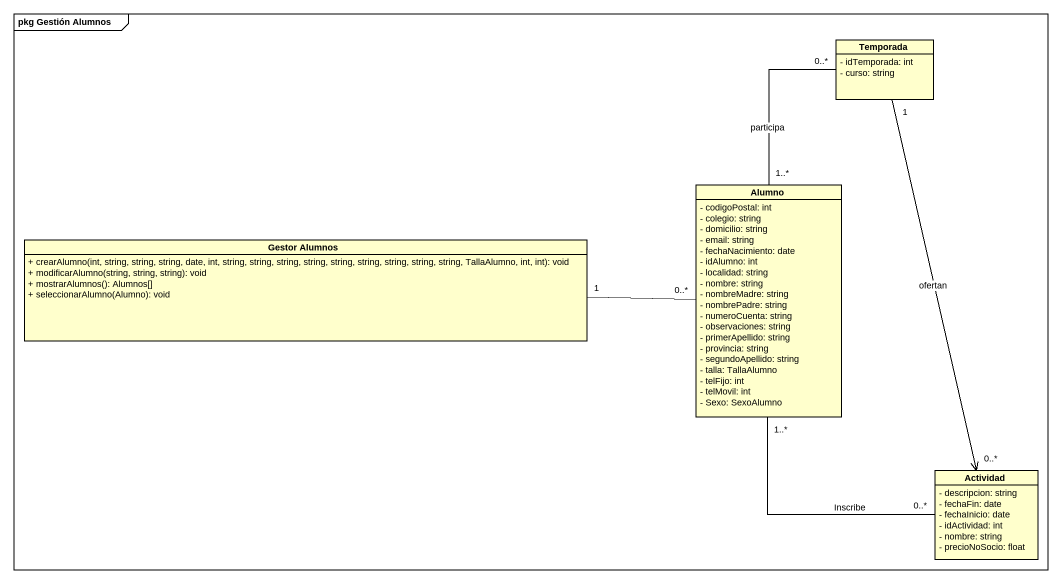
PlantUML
@startuml
mainframe pkg Gestión Alumnos
hide circle
hide empty members
skinparam classAttributeIconSize 0
class Temporada {
  - idTemporada: int
  - curso: string
}
class Alumno {
  - codigoPostal: int
  - colegio: string
  - domicilio: string
  - email: string
  - fechaNacimiento: date
  - idAlumno: int
  - localidad: string
  - nombre: string
  - nombreMadre: string
  - nombrePadre: string
  - numeroCuenta: string
  - observaciones: string
  - primerApellido: string
  - provincia: string
  - segundoApellido: string
  - talla: TallaAlumno
  - telFijo: int
  - telMovil: int
  - Sexo: SexoAlumno
}
class "Gestor Alumnos" as Gestor_Alumnos {
  + crearAlumno(int, string, string, string, date, int, string, string, string, string, string, string, string, string, string, TallaAlumno, int, int): void
  + modificarAlumno(string, string, string): void
  + mostrarAlumnos(): Alumnos[]
  + seleccionarAlumno(Alumno): void
}
class Actividad {
  - descripcion: string
  - fechaFin: date
  - fechaInicio: date
  - idActividad: int
  - nombre: string
  - precioNoSocio: float
}
Temporada "0..*" -- "1..*" Alumno : participa
Temporada "1" --> "0..*" Actividad : ofertan
Alumno "1..*" -- "0..*" Actividad : Inscribe
Gestor_Alumnos "1" -right- "0..*" Alumno
@enduml
